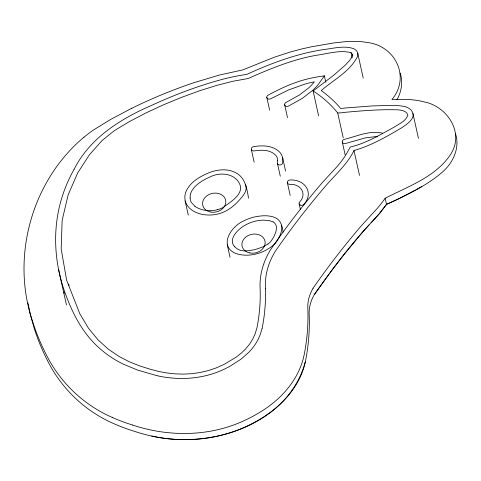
<?xml version="1.0" encoding="UTF-8"?>
<svg xmlns="http://www.w3.org/2000/svg" width="481" height="481" viewBox="0 0 481 481"><rect width="100%" height="100%" fill="white"/><g stroke="black" fill="none" stroke-linecap="round" stroke-linejoin="round"><path stroke-width="0.72" d="M313.101 90.975A127.333 102.754 -12.5 0 1 337.722 112.987A44.889 36.225 -12.5 0 0 345.075 112.326C362.818 110.708 380.681 109.199 398.502 109.866C402.062 110.263 407.16 111.135 407.84 115.392C405.645 121.272 398.965 123.972 393.993 127.237C379.948 134.89 366.011 143.362 350.264 147.03L346.885 153.156A96.555 77.916 -12.5 0 1 336.856 166.805L322.18 182.756A866.016 698.839 -12.5 0 0 270.683 249.519A91.793 74.074 -12.5 0 0 260.131 288.949A245.635 198.214 -12.5 0 1 256.932 327.886L255.207 333.658L252.759 339.039L249.615 344.059L245.803 348.731L241.33 353.072L236.231 357.106L224.236 364.315L216.035 367.989L207.756 370.737L199.453 372.631L191.161 373.737L182.93 374.116L174.807 373.833L166.841 372.955L159.067 371.542L149.97 369.149L140.043 366.047L129.587 361.904L118.897 356.379L108.285 349.146L98.04 339.869L88.462 328.204L79.858 313.828L66.618 280.176L61.177 248.917L62.145 220.388L68.122 194.937L77.712 172.895L89.538 154.611L102.194 140.428L114.292 130.682L129.076 121.771L145.569 113.119L163.173 104.942L181.295 97.451L199.344 90.861L216.727 85.396L232.858 81.271L247.138 78.704A11.135 8.983 -12.5 0 0 250.829 77.321C271.921 68.061 293.494 59.295 316.288 55.297C327.711 53.788 339.58 49.759 351.034 52.663L352.507 54.365L351.936 57.083L349.392 60.744L345.244 65.145L333.586 75.343L313.101 90.975L318.614 115.855M34.313 328.667A316.961 255.778 -12.5 0 0 47.415 360.389C61.201 388.365 84.993 411.141 113.612 423.575A184.794 149.122 -12.5 0 0 133.952 431.174C172.3 444.143 215.981 442.706 252.086 423.593C277.056 410.948 299.597 389.532 305.465 361.189A288.275 232.624 -12.5 0 0 309.217 315.488L309.187 314.851A49.152 39.664 -12.5 0 1 314.43 294.42C331.409 270.34 349.098 246.603 369.071 224.904M262.127 328.313L260.281 334.481L258.321 339.009A58.52 47.222 -12.5 0 1 248.743 352.393L240.915 359.223L230.044 366.215A87.722 70.791 -12.5 0 1 224.591 369.005C203.83 379.088 179.672 380.705 157.305 375.763M305.291 362.001C288.077 425.006 210.083 449.507 151.755 436.039M396.987 99.789C401.419 91.769 403.18 81.95 400.186 73.124M357.78 53.529L357.858 54.924A10.251 8.273 -12.5 0 1 357.63 56.295C350.156 71.483 333.561 79.846 321.212 90.578A132.666 107.053 -12.5 0 1 340.698 108.502A39.556 31.92 -12.5 0 0 344.546 108.051L372.342 105.916L395.989 105.297L404.84 106.487L408.333 107.924L410.594 109.596A12.434 10.035 -12.5 0 1 412.037 111.37L413.053 114.087A9.728 7.852 -12.5 0 1 412.001 118.783C409.487 122.565 405.591 125.144 401.882 127.645C386.682 136.712 371.091 145.635 353.992 150.535C347.378 163.943 336.135 173.99 326.413 185.041A860.822 694.648 -12.5 0 0 275.288 251.304A86.562 69.847 -12.5 0 0 265.422 288.384M74.098 169.294C90.067 137.668 121.17 118.44 152.651 104.906A386.49 311.88 -12.5 0 1 192.352 88.72C209.969 82.57 227.934 77.032 246.458 74.441A5.802 4.684 -12.5 0 0 248.166 73.773C272.703 62.596 298.292 53.199 325.096 49.357C334.457 48.226 344.474 45.406 353.685 48.689A9.259 7.468 -12.5 0 1 357.822 53.523M324.392 75.842L318.452 84.241A62.554 50.481 -12.5 0 1 312.818 90.254L302.284 98.389L288.486 106.079A2.664 2.152 -12.5 0 1 284.932 105.405A2.664 2.152 -12.5 0 1 286.075 102.399L299.627 94.853L308.231 88.282A56.938 45.948 -12.5 0 0 312.878 83.562L314.333 81.83A96.392 77.784 -12.5 0 0 305.273 83.989L288.678 89.893L270.743 98.737A2.664 2.152 -12.5 0 1 267.135 98.196A2.664 2.152 -12.5 0 1 268.127 95.16C279.834 88.793 292.015 83.123 304.912 79.636A101.455 81.872 -12.5 0 1 319.318 76.599L324.392 75.842L325.805 82.221M314.43 294.42L331.674 270.508L343.789 254.834L363.408 231.096L379.341 213.696L386.502 204.389L398.983 198.755L415.47 190.001M455.387 133.369C460.155 147.12 453.487 162.169 443.103 171.47C426.647 185.997 406.204 195.196 386.502 204.389L379.341 213.696L371.085 222.793M83.983 137.181C31.427 181.078 10.486 257.852 32.942 322.523A316.961 255.778 -12.5 0 0 46.056 354.244C59.836 382.215 83.628 404.99 112.253 417.424M267.977 244.023L262.53 247.066L255.772 249.362A43.218 34.872 -12.5 0 1 252.874 250.03L247.12 250.817A27.423 22.126 -12.5 0 1 243.614 250.896L240.428 250.397A16.769 13.528 -12.5 0 1 234.74 246.711M416.75 189.292L421.542 186.652M131.818 108.231L110.816 119.336L93.476 130.002A111.814 90.23 -12.5 0 0 83.995 137.187M313.065 288.269A824.596 665.415 -12.5 0 1 361.496 225.595L377.182 208.483A139.256 112.374 -12.5 0 0 385.149 198.244C407.81 186.586 436.165 176.737 450.709 154.191C464.856 132.57 446.849 106.03 423.761 101.786A64.105 51.732 -12.5 0 0 413.558 99.946A60.804 49.068 -12.5 0 0 408.766 99.537L391.925 99.525C410.96 76.846 394.985 45.226 366.69 42.418A60.931 49.17 -12.5 0 0 356.427 41.354L345.983 41.588L333.718 42.941L311.237 46.831L300.601 49.224L290.079 52.086L274.549 57.137L242.64 69.949L219.492 75.012L193.633 82.786A413.66 333.808 -12.5 0 0 131.842 108.267M207.317 210.6L213.498 210.492A21.91 17.683 -12.5 0 0 217.238 209.746M157.119 375.721L137.77 370.136L123.437 364.231A122.018 98.467 -12.5 0 1 99.2 347.985C86.472 336.694 77.249 322.011 70.515 306.505A320.424 258.574 -12.5 0 1 68.242 301.154L67.496 299.29A282.684 228.114 -12.5 0 1 64.045 289.887C53.848 259.932 52.519 226.719 62.271 196.464A182.714 147.445 -12.5 0 1 74.092 169.288M132.576 425.054C168.909 437.109 209.806 436.844 244.781 420.358A124.573 100.523 -12.5 0 0 259.409 412.548C280.736 399.903 298.935 379.882 304.1 355.044A288.275 232.624 -12.5 0 0 307.858 309.343L307.828 308.706A49.152 39.664 -12.5 0 1 313.065 288.269M273.022 221.897L269.005 220.478L262.776 220.154A31.926 25.764 -12.5 0 0 244.919 225.312C238.348 228.902 227.507 239.219 234.668 246.759M194.943 206.265L191.516 202.693A12.722 10.269 -12.5 0 1 190.5 200.505L190.29 199.531A20.749 16.745 -12.5 0 1 190.109 197.986M283.117 232.281C282.281 226.725 281.03 219.991 275.132 217.628C268.506 214.827 260.906 215.62 254.028 217.063A37.789 30.495 -12.5 0 0 243.693 220.947C231.475 225.944 218.176 245.773 235.462 253.349C248.785 258.183 265.524 253.114 275.354 243.278A45.893 37.031 -12.5 0 0 277.194 240.656M248.563 198.238C246.951 189.015 245.412 177.79 236.129 172.962C228.078 168.368 218.176 169.318 209.788 172.426C200.463 176.208 190.542 181.65 186.147 191.216A23.202 18.723 -12.5 0 0 184.83 196.897L185.131 200.932L188.275 215.115M34.307 328.673L30.231 314.045L27.94 302.886M185.131 200.932C189.195 213.859 205.982 216.877 217.659 214.081A30.327 24.471 -12.5 0 0 224.447 211.688C230.327 208.946 235.329 204.647 239.574 199.801C243.266 195.701 247.787 190.759 245.575 184.764M412.945 113.522L418.458 138.402M357.708 53.193L363.227 78.072M385.143 198.244L386.502 204.389M352.507 54.365L352.832 55.832M351.034 52.663L352.17 57.78M353.992 150.535L359.511 175.415M337.722 112.987L343.236 137.861M382.654 133.189A28.445 22.956 -12.5 0 0 377.381 132.419C365.927 131.716 355.303 136.754 344.396 139.364A2.664 2.152 -12.5 0 0 342.31 142.063L345.136 154.828M284.686 104.852L287.518 117.617M299.14 203.782L300.403 209.457M282.612 157.654L285.6 171.128M287.367 182.672L290.199 195.436M266.817 97.451L269.649 110.215M277.459 163.462L280.291 176.226M251.322 149.435L254.148 162.199M227.212 244.504L230.038 257.269M58.598 269.558L66.456 304.948M68.753 284.012L69.005 285.467M281.541 225.186C282.431 229.768 280.724 234.367 278.571 238.354A45.893 37.031 -12.5 0 1 277.549 240.103M64.003 291.991L64.183 293.386M190.109 197.986L190.223 195.322A17.881 14.43 -12.5 0 1 192.081 190.416L194.077 187.638A26.269 21.2 -12.5 0 1 195.34 186.279L197.234 184.53A33.237 26.822 -12.5 0 1 198.803 183.273L201.731 181.259A46.368 37.416 -12.5 0 1 209.83 177.062C220.226 171.434 237.073 173.413 240.5 186.424C242.063 195.731 228.83 203.03 222.944 207.582A24.85 20.052 -12.5 0 1 217.238 209.746M265.416 288.384A251.19 202.699 -12.5 0 1 262.151 328.21M342.31 142.063A2.664 2.152 -12.5 0 0 345.406 143.542L365.265 137.915L374.958 136.694A23.749 19.162 -12.5 0 1 377.338 136.82M132.588 425.03A184.794 149.122 -12.5 0 1 112.241 417.436M207.329 210.516A24.297 19.607 -12.5 0 1 194.907 206.295M273.124 221.795A10.221 8.249 -12.5 0 1 276.503 228.066L275.872 231.98L273.761 236.856A50.09 40.422 -12.5 0 1 272.366 239.171L270.917 241.258A15.085 12.175 -12.5 0 1 267.965 244.011M277.645 160.245L277.435 162.65A2.664 2.152 -12.5 0 0 279.611 164.977A2.664 2.152 -12.5 0 0 282.654 162.963L282.798 158.664A18.062 14.574 -12.5 0 0 279.822 152.273C273.166 145.328 262.44 145.148 253.571 146.651A2.664 2.152 -12.5 0 0 251.28 149.242A2.664 2.152 -12.5 0 0 254.233 150.902C261.538 149.717 270.647 149.561 275.974 155.573A11.724 9.464 -12.5 0 1 277.284 158.081L277.645 160.245M300.018 204.978A2.664 2.152 -12.5 0 0 303.745 204.467A18.987 15.32 -12.5 0 0 306.716 187.945A18.987 15.32 -12.5 0 0 290.061 179.972A2.664 2.152 -12.5 0 0 287.337 182.275A2.664 2.152 -12.5 0 0 289.899 184.319A13.66 11.021 -12.5 0 1 301.876 190.055A13.66 11.021 -12.5 0 1 299.741 201.942A2.664 2.152 -12.5 0 0 300.018 204.978M210.125 211.929A11.724 9.464 -12.5 0 0 225.661 200.24A11.724 9.464 -12.5 0 0 206.782 195.881A11.724 9.464 -12.5 0 0 210.125 211.929M249.465 252.862A11.724 9.464 -12.5 0 0 265.001 241.173A11.724 9.464 -12.5 0 0 246.122 236.82A11.724 9.464 -12.5 0 0 249.465 252.862"/></g></svg>
